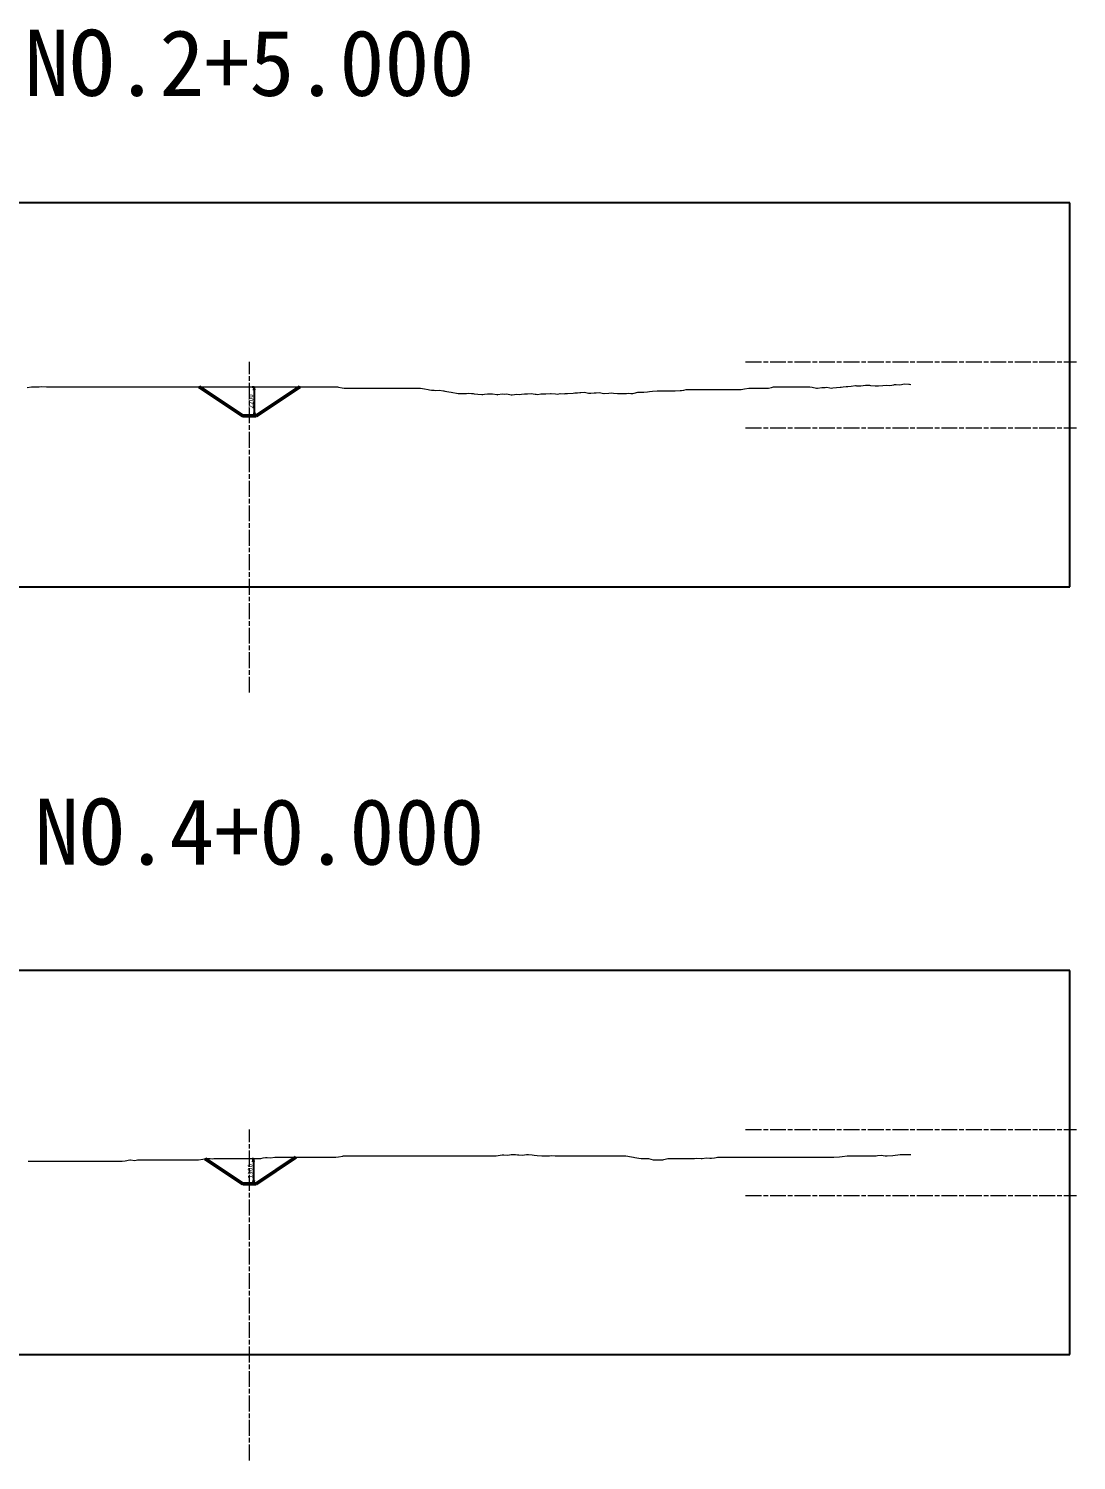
# Model space of a CAD drawing. Header units: millimetres. Extents: x 468560 to 900835, y -713847 to -431684.
# Drawn here: x 821649 to 900835, y -539847 to -431684 of the extents above; entities that cross this region are included whole.
import ezdxf

# ---------------------------------------------------------------- set-up
doc = ezdxf.new("R2010")
doc.units = ezdxf.units.MM
doc.header["$LTSCALE"] = 100
doc.linetypes.add('SXF_一点短鎖線', pattern=[9.25, 6, -1.5, 0.25, -1.5])
doc.linetypes.add('SXF_一点鎖線', pattern=[18.5, 12, -1.5, 3.5, -1.5])
for name, color, linetype, lineweight in [('D-BGD', 7, 'Continuous', 13), ('D-BMK', 2, 'SXF_一点短鎖線', 13), ('D-BMK-HTXT', 7, 'Continuous', 13), ('D-STR', 1, 'Continuous', 50), ('D-STR-WORK', 7, 'Continuous', 13)]:
    doc.layers.add(name, color=color, linetype=linetype, lineweight=lineweight)
doc.layers.add('横断ビュー', color=7, linetype='Continuous')
doc.styles.add('MS ゴシック', font='MS Gothic.ttf')
doc.styles.get("Standard").update_dxf_attribs({"font": 'txt', "bigfont": 'extfont2.shx'})

# ---------------------------------------------------------------- blocks, each defined once
blk = doc.blocks.new('AeccTickTriangle')
at = {"color": 0, "linetype": 'ByBlock', "lineweight": -2}
blk.add_lwpolyline([(3.05311331771918e-16, 0.6666666666666667), (-0.5773502691896256, -0.333333333333333), (0.5773502691896257, -0.3333333333333335)], close=True, dxfattribs=at)
at = {"color": 0, "linetype": 'ByBlock', "lineweight": -2, "const_width": 0.0625}
blk.add_lwpolyline([(-0.03125, 0, 1), (0.03125, 0, 1)], format="xyb", close=True, dxfattribs=at)
blk = doc.blocks.new('_Open')
at = {"color": 0, "linetype": 'ByBlock', "lineweight": -2}
for p, q in [((-1, 0.1666666666666667), (0, 0)), ((-1, -0.1666666666666667), (0, 0)), ((0, 0), (-1, 0))]:
    blk.add_line(p, q, dxfattribs=at)

msp = doc.modelspace()

# ---------------------------------------------------------------- linework, layer by layer
for p, q in [((838535.108547403, -458746.921208998), (838704.3101126037, -458746.921208998)), ((838704.3101126037, -458996.921208998), (838704.3101126037, -460696.9212090003)), ((838535.1085474049, -460946.9212090003), (838704.3101126037, -460946.9212090003)), ((838535.1085472764, -517046.9212090943), (838640.5994759963, -517046.9212090943)), ((838640.5994759963, -517296.9212090943), (838640.5994759963, -518696.9212091046)), ((838535.108547403, -518946.9212091046), (838640.5994759963, -518946.9212091046))]:
    msp.add_line(p, q)
at = {"layer": 'D-BGD', "color": 7, "linetype": 'Continuous', "lineweight": 13}
for p, q in [((884724.4259876627, -458643.8400696791), (884901.8907111902, -458608.4642878673)), ((884901.8907111902, -458608.4642878673), (885210.6252441425, -458631.2258487917)), ((886732.955606902, -458643.4601847804), (887031.2943055276, -458583.9894094071)), ((887031.2943055276, -458583.9894094071), (887099.1685860399, -458570.4593641586)), ((887099.1685860399, -458570.4593641586), (887217.2491480578, -458579.1648947052)), ((887217.2491480578, -458579.1648947052), (887465.3815651853, -458597.4585435442)), ((887465.3815651853, -458597.4585435442), (887608.0113849882, -458569.026744341)), ((887608.0113849882, -458569.026744341), (887831.5945443232, -458524.4577229298)), ((887831.5945443232, -458524.4577229298), (888184.7284644563, -458550.4926441363)), ((888184.7284644563, -458550.4926441363), (888197.807523476, -458551.4569023154)), ((888197.807523476, -458551.4569023154), (888220.5611000452, -458553.1344176657)), ((888220.5611000452, -458553.1344176657), (888335.1085474063, -458561.5794681064)), ((821547.0453195143, -458801.5786862648), (821862.2643261347, -458746.9212089977)), ((821862.2643261347, -458746.9212089977), (821913.2582986597, -458738.0790965757)), ((821913.2582986597, -458738.0790965757), (822001.9722693954, -458746.9212089977)), ((822001.9722693954, -458746.9212089977), (822279.471277805, -458746.9212089977)), ((822279.471277805, -458746.9212089977), (822438.9814055953, -458746.9212089977)), ((822438.9814055953, -458746.9212089977), (822645.6842569504, -458711.0799171901)), ((822645.6842569504, -458711.0799171901), (823005.2842213828, -458746.9212089977)), ((823005.2842213828, -458746.9212089977), (823011.8972360883, -458746.9212089977)), ((823011.8972360883, -458746.9212089977), (823015.6984850559, -458746.9212089977)), ((823015.6984850559, -458746.9212089977), (823378.1102152336, -458746.9212089977)), ((823378.1102152336, -458746.9212089977), (823592.4155645166, -458746.9212089977)), ((823592.4155645166, -458746.9212089977), (823744.323194379, -458746.9212089977)), ((823744.323194379, -458746.9212089977), (824008.5961733777, -458746.9212089977)), ((824008.5961733777, -458746.9212089977), (824110.5361735169, -458746.9212089977)), ((824110.5361735169, -458746.9212089977), (824169.1326439846, -458746.9212089977)), ((824169.1326439846, -458746.9212089977), (824476.7491526622, -458746.9212089977)), ((824476.7491526622, -458746.9212089977), (824745.8497234453, -458746.9212089977)), ((824745.8497234453, -458746.9212089977), (824842.9621318001, -458746.9212089977)), ((824842.9621318001, -458746.9212089977), (825011.9081253503, -458746.9212089977)), ((851210.296630064, -458846.9212089977), (851274.8353787903, -458846.9212089977)), ((851274.8353787903, -458846.9212089977), (851576.5096092094, -458899.2300864584)), ((851576.5096092094, -458899.2300864584), (851851.5524582509, -458946.9212089977)), ((851851.5524582509, -458946.9212089977), (851942.7225883473, -458962.7296761549)), ((851942.7225883473, -458962.7296761549), (852101.3308287729, -458990.2315910584)), ((852101.3308287729, -458990.2315910584), (852308.9355675001, -459005.5373226977)), ((852308.9355675001, -459005.5373226977), (852428.2695377115, -459014.3352611936)), ((852428.2695377115, -459014.3352611936), (852675.148546638, -458989.7288555405)), ((852675.148546638, -458989.7288555405), (853004.9866171796, -459046.9212089903)), ((853004.9866171796, -459046.9212089903), (853041.3615257759, -459053.2284452296)), ((853041.3615257759, -459053.2284452296), (853104.6427807454, -459064.2011140115)), ((853104.6427807454, -459064.2011140115), (853407.5745049212, -459116.7280349261)), ((853407.5745049212, -459116.7280349261), (853581.7036966402, -459146.9212089977)), ((853581.7036966402, -459146.9212089977), (854107.9547327254, -459238.1706369719)), ((854107.9547327254, -459238.1706369719), (854158.4207761083, -459246.9212089977)), ((854158.4207761083, -459246.9212089977), (854506.2134423498, -459246.9212089977)), ((854506.2134423498, -459246.9212089977), (854735.1378555689, -459246.9212089977)), ((854735.1378555689, -459246.9212089977), (854872.4264214952, -459223.1160242981)), ((854872.4264214952, -459223.1160242981), (855111.2666847054, -459246.9212089977)), ((855111.2666847054, -459246.9212089977), (855238.639400633, -459246.9212089977)), ((855238.639400633, -459246.9212089977), (855311.854935037, -459266.9138194597)), ((855311.854935037, -459266.9138194597), (855604.8523797784, -459296.1168449125)), ((855604.8523797784, -459296.1168449125), (855888.5720144976, -459324.3951519928)), ((855888.5720144976, -459324.3951519928), (855971.0653589237, -459318.3133014566)), ((855971.0653589237, -459318.3133014566), (856114.5786367003, -459307.7327350876)), ((856114.5786367003, -459307.7327350876), (856337.2783380616, -459269.1176655344)), ((856337.2783380616, -459269.1176655344), (856465.2890939582, -459281.8764845259)), ((856465.2890939582, -459281.8764845259), (856703.4913172144, -459264.3149426854)), ((856703.4913172144, -459264.3149426854), (857042.0061734188, -459331.7944251201)), ((857042.0061734188, -459331.7944251201), (857069.7042963523, -459337.3157632998)), ((857069.7042963523, -459337.3157632998), (857117.8905886952, -459333.7632121197)), ((857117.8905886952, -459333.7632121197), (857435.9172754902, -459278.6188964597)), ((857435.9172754902, -459278.6188964597), (857618.7232528795, -459296.839149592)), ((857618.7232528795, -459296.839149592), (857802.1302546356, -459283.3174045361)), ((857802.1302546356, -459283.3174045361), (858121.2025406752, -459346.9212089977)), ((858121.2025406752, -459346.9212089977), (858168.3432337809, -459346.9212089977)), ((858168.3432337809, -459346.9212089977), (858195.4403323401, -459346.9212089977)), ((858195.4403323401, -459346.9212089977), (858534.5562129263, -459288.120127385)), ((858534.5562129263, -459288.120127385), (858772.1574118156, -459311.8018146581)), ((858772.1574118156, -459311.8018146581), (858900.7691920642, -459302.3198663867)), ((858900.7691920642, -459302.3198663867), (859124.5144926477, -459285.8241661987)), ((859124.5144926477, -459285.8241661987), (859266.9821712021, -459275.3206870011)), ((859266.9821712021, -459275.3206870011), (859348.8744912688, -459269.2831471912)), ((859348.8744912688, -459269.2831471912), (859633.1951503549, -459248.3215076155)), ((859633.1951503549, -459248.3215076155), (859925.5915707368, -459306.6077504507)), ((859925.5915707368, -459306.6077504507), (859999.4081294928, -459308.522887846)), ((859999.4081294928, -459308.522887846), (860127.8264446352, -459311.8546432382)), ((860127.8264446352, -459311.8546432382), (860365.6211086381, -459270.6221789247)), ((860365.6211086381, -459270.6221789247), (860502.30865019, -459284.2458122573)), ((860502.30865019, -459284.2458122573), (860731.834087776, -459267.3239694587)), ((860731.834087776, -459267.3239694587), (861079.0257296581, -459241.7271447903)), ((861079.0257296581, -459241.7271447903), (861098.0470669214, -459240.3247900805)), ((861098.0470669214, -459240.3247900805), (861131.1383966301, -459246.9212089977)), ((861131.1383966301, -459246.9212089977), (861464.2600460667, -459280.1234098426)), ((861464.2600460667, -459280.1234098426), (861655.7428091187, -459299.2084773234)), ((861655.7428091187, -459299.2084773234), (861830.4730252046, -459256.0290424651)), ((861830.4730252046, -459256.0290424651), (862134.4503486101, -459263.9155973098)), ((862134.4503486101, -459263.9155973098), (862196.6860043574, -459253.124230457)), ((862196.6860043574, -459253.124230457), (862232.4598885793, -459256.6898098565)), ((862232.4598885793, -459256.6898098565), (862364.9597831909, -459246.9212089977)), ((862364.9597831909, -459246.9212089977), (862809.1769680474, -459214.1711423895)), ((862809.1769680474, -459214.1711423895), (862929.1119626332, -459205.32889316)), ((862929.1119626332, -459205.32889316), (863137.7623005826, -459189.9460743493)), ((863137.7623005826, -459189.9460743493), (863295.3249417786, -459178.3297137744)), ((863295.3249417786, -459178.3297137744), (863385.8940475155, -459171.6524749226)), ((863385.8940475155, -459171.6524749226), (863661.5379209165, -459151.3305343888)), ((863661.5379209165, -459151.3305343888), (863962.6111269686, -459211.3464059136)), ((863962.6111269686, -459211.3464059136), (864027.7509000693, -459213.0364280096)), ((864027.7509000693, -459213.0364280096), (864141.0742525775, -459215.9765513889)), ((864141.0742525775, -459215.9765513889), (864393.9638792071, -459197.3321756176)), ((864393.9638792071, -459197.3321756176), (864539.3282064367, -459186.6151399887)), ((864539.3282064367, -459186.6151399887), (864760.1768583525, -459170.3329962394)), ((864760.1768583525, -459170.3329962394), (865116.0452858973, -459241.2717360458)), ((865116.0452858973, -459241.2717360458), (865126.3898374978, -459243.3338168538)), ((865126.3898374978, -459243.3338168538), (865144.3862045724, -459242.0070284284)), ((865144.3862045724, -459242.0070284284), (865492.6028166357, -459216.3346374682)), ((865492.6028166357, -459216.3346374682), (865692.762365358, -459201.5778050548)), ((865692.762365358, -459201.5778050548), (865858.8157957811, -459218.1283335439)), ((865858.8157957811, -459218.1283335439), (866147.6981565524, -459246.9212089977)), ((866147.6981565524, -459246.9212089977), (866225.0287749264, -459254.6287438474)), ((866225.0287749264, -459254.6287438474), (866269.4794448186, -459246.9212089977)), ((866269.4794448186, -459246.9212089977), (866591.2417540718, -459246.9212089977)), ((866591.2417540718, -459246.9212089977), (866846.1965242866, -459246.9212089977)), ((866846.1965242866, -459246.9212089977), (866957.4547332097, -459227.6295644692)), ((866957.4547332097, -459227.6295644692), (867151.0101085249, -459246.9212089977)), ((867151.0101085249, -459246.9212089977), (867323.6677123476, -459246.9212089977)), ((867323.6677123476, -459246.9212089977), (867422.9136037473, -459219.8206153414)), ((867422.9136037473, -459219.8206153414), (867689.8806914929, -459146.9212089977)), ((867689.8806914929, -459146.9212089977), (867999.6306832153, -459146.9212089977)), ((867999.6306832153, -459146.9212089977), (868056.0936706383, -459146.9212089977)), ((868056.0936706383, -459146.9212089977), (868154.3220605198, -459146.9212089977)), ((868154.3220605198, -459146.9212089977), (868422.3066497836, -459120.2112122974)), ((868422.3066497836, -459120.2112122974), (868576.3477626685, -459104.8579502753)), ((868576.3477626685, -459104.8579502753), (868788.5196289215, -459083.7108019865)), ((868788.5196289215, -459083.7108019865), (869153.0648421366, -459047.3766177422)), ((869153.0648421366, -459047.3766177422), (869154.7326080669, -459046.9212089903)), ((869154.7326080669, -459046.9212089903), (869157.6340125147, -459046.9212089903)), ((869157.6340125147, -459046.9212089903), (869520.9455872122, -459046.9212089903)), ((869520.9455872122, -459046.9212089903), (869729.7819215897, -459046.9212089903)), ((869729.7819215897, -459046.9212089903), (869887.1585663501, -459046.9212089903)), ((869887.1585663501, -459046.9212089903), (870160.9459644873, -459046.9212089903)), ((870160.9459644873, -459046.9212089903), (870253.3715455029, -459037.7091607577)), ((870253.3715455029, -459037.7091607577), (870306.4990010578, -459046.9212089903)), ((870306.4990010578, -459046.9212089903), (870503.2733355705, -459046.9212089903)), ((870503.2733355705, -459046.9212089903), (870883.2160805184, -459018.9097978449)), ((870883.2160805184, -459018.9097978449), (870985.7975037787, -459029.1340778447)), ((870985.7975037787, -459029.1340778447), (871164.2579164822, -458998.1898906431)), ((871164.2579164822, -458998.1898906431), (871352.0104829241, -458946.9212089977)), ((871352.0104829241, -458946.9212089977), (871459.9331599865, -458946.9212089977)), ((871459.9331599865, -458946.9212089977), (871718.2234620694, -458946.9212089977)), ((871718.2234620694, -458946.9212089977), (872036.6502394397, -458946.9212089977)), ((872036.6502394397, -458946.9212089977), (872084.4364412148, -458946.9212089977)), ((872084.4364412148, -458946.9212089977), (872167.5698684771, -458946.9212089977)), ((872167.5698684771, -458946.9212089977), (872450.6494203527, -458946.9212089977)), ((872450.6494203527, -458946.9212089977), (872613.3673189078, -458946.9212089977)), ((872613.3673189078, -458946.9212089977), (872816.862399498, -458946.9212089977)), ((872816.862399498, -458946.9212089977), (873170.881820457, -458946.9212089977)), ((873170.881820457, -458946.9212089977), (873183.0753786433, -458946.9212089977)), ((873183.0753786433, -458946.9212089977), (873190.0843983609, -458946.9212089977)), ((873190.0843983609, -458946.9212089977), (873549.2883577812, -458946.9212089977)), ((873549.2883577812, -458946.9212089977), (873766.801477829, -458946.9212089977)), ((873766.801477829, -458946.9212089977), (873915.501336934, -458946.9212089977)), ((873915.501336934, -458946.9212089977), (874174.193772452, -458946.9212089977)), ((874174.193772452, -458946.9212089977), (874281.714316072, -458946.9212089977)), ((874281.714316072, -458946.9212089977), (874343.5185572896, -458946.9212089977)), ((874343.5185572896, -458946.9212089977), (874647.9272952173, -458946.9212089977)), ((874647.9272952173, -458946.9212089977), (874920.2356367577, -458946.9212089977)), ((874920.2356367577, -458946.9212089977), (875014.1402743552, -458946.9212089977)), ((875014.1402743552, -458946.9212089977), (875177.5057244245, -458946.9212089977)), ((875177.5057244245, -458946.9212089977), (875496.9527162183, -458946.9212089977)), ((875496.9527162183, -458946.9212089977), (875746.5662326384, -458903.6394118569)), ((875746.5662326384, -458903.6394118569), (876073.6697956864, -458846.9212089977)), ((876073.6697956864, -458846.9212089977), (876112.7792117838, -458846.9212089977)), ((876112.7792117838, -458846.9212089977), (876180.8176764045, -458846.9212089977)), ((876180.8176764045, -458846.9212089977), (876478.9921909291, -458846.9212089977)), ((876478.9921909291, -458846.9212089977), (876650.386875147, -458846.9212089977)), ((876650.386875147, -458846.9212089977), (876845.205170067, -458846.9212089977)), ((876845.205170067, -458846.9212089977), (877184.1296283919, -458846.9212089977)), ((877184.1296283919, -458846.9212089977), (877211.4181492049, -458846.9212089977)), ((877211.4181492049, -458846.9212089977), (877227.1039546076, -458846.9212089977)), ((877227.1039546076, -458846.9212089977), (877577.6311283577, -458846.9212089977)), ((877577.6311283577, -458846.9212089977), (877803.8210340682, -458785.1566297538)), ((877803.8210340682, -458785.1566297538), (877943.8441074956, -458746.9212089977)), ((877943.8441074956, -458746.9212089977), (878187.4415803719, -458746.9212089977)), ((878187.4415803719, -458746.9212089977), (878310.057086641, -458746.9212089977)), ((878310.057086641, -458746.9212089977), (878380.5381135289, -458746.9212089977)), ((878380.5381135289, -458746.9212089977), (878641.5868880022, -458746.9212089977)), ((878641.5868880022, -458746.9212089977), (878957.2551929969, -458746.9212089977)), ((878957.2551929969, -458746.9212089977), (879042.4830449242, -458746.9212089977)), ((879042.4830449242, -458746.9212089977), (879190.7535323519, -458746.9212089977)), ((879190.7535323519, -458746.9212089977), (879408.6960240696, -458746.9212089977)), ((879408.6960240696, -458746.9212089977), (879533.9722724576, -458746.9212089977)), ((879533.9722724576, -458746.9212089977), (879774.9090032075, -458746.9212089977)), ((879774.9090032075, -458746.9212089977), (880110.6893519256, -458746.9212089977)), ((880110.6893519256, -458746.9212089977), (880141.1219823528, -458746.9212089977)), ((880141.1219823528, -458746.9212089977), (880194.0654843245, -458746.9212089977)), ((880194.0654843245, -458746.9212089977), (880507.3349614907, -458746.9212089977)), ((880507.3349614907, -458746.9212089977), (880687.4064313937, -458746.9212089977)), ((880687.4064313937, -458746.9212089977), (880873.5479406286, -458779.1972618229)), ((880873.5479406286, -458779.1972618229), (881197.3774362747, -458835.3477569572)), ((881197.3774362747, -458835.3477569572), (881239.760919774, -458842.6968515194)), ((881239.760919774, -458842.6968515194), (881264.1235108692, -458840.2686345405)), ((881264.1235108692, -458840.2686345405), (881605.9738989118, -458806.196441201)), ((881605.9738989118, -458806.196441201), (881840.8405903373, -458782.7873020074)), ((881840.8405903373, -458782.7873020074), (881972.1868780572, -458769.6960308976)), ((881972.1868780572, -458769.6960308976), (882200.6893882323, -458809.3172799102)), ((882200.6893882323, -458809.3172799102), (882338.3998571951, -458833.1956205941)), ((882338.3998571951, -458833.1956205941), (882417.5576697979, -458825.3059694744)), ((882417.5576697979, -458825.3059694744), (882704.6128363479, -458796.6952102832)), ((882704.6128363479, -458796.6952102832), (882994.2747492585, -458767.8246369413)), ((882994.2747492585, -458767.8246369413), (883070.8258154858, -458760.1947999722)), ((883070.8258154858, -458760.1947999722), (883204.0013401974, -458746.9212089977)), ((883204.0013401974, -458746.9212089977), (883437.0387946237, -458723.6943896613)), ((883437.0387946237, -458723.6943896613), (883570.991828734, -458710.3433044082)), ((883570.991828734, -458710.3433044082), (883803.251773769, -458687.1939793504)), ((883803.251773769, -458687.1939793504), (884147.7089082021, -458652.8619718752)), ((884147.7089082021, -458652.8619718752), (884169.4647529069, -458650.6935690469)), ((884169.4647529069, -458650.6935690469), (884207.313292155, -458657.2563258312)), ((884207.313292155, -458657.2563258312), (884535.6777320523, -458681.4651084817)), ((884535.6777320523, -458681.4651084817), (884724.4259876627, -458643.8400696791)), ((885210.6252441425, -458631.2258487917), (885268.1036903355, -458635.4634672529)), ((885268.1036903355, -458635.4634672529), (885301.1430671234, -458637.8993068016)), ((885301.1430671234, -458637.8993068016), (885634.3166694809, -458662.4626466311)), ((885634.3166694809, -458662.4626466311), (885877.8601465914, -458680.417974276)), ((885877.8601465914, -458680.417974276), (886213.9371961076, -458646.9212089977)), ((886213.9371961076, -458646.9212089977), (886454.5772260595, -458622.9366417355)), ((886454.5772260595, -458622.9366417355), (886732.955606902, -458643.4601847804)), ((858128.8089376073, -516746.9212091016), (858240.1679069977, -516746.9212091016)), ((858240.1679069977, -516746.9212091016), (858433.8985748272, -516746.9212091016)), ((858433.8985748272, -516746.9212091016), (858606.3808861431, -516764.112503496)), ((858606.3808861431, -516764.112503496), (858705.526017068, -516773.9942885907)), ((858705.526017068, -516773.9942885907), (858972.5938652884, -516800.6129137995)), ((858972.5938652884, -516800.6129137995), (859282.2430965435, -516746.9212091016)), ((859282.2430965435, -516746.9212091016), (859338.8068444263, -516746.9212091016)), ((859338.8068444263, -516746.9212091016), (859437.2105267998, -516746.9212091016)), ((859437.2105267998, -516746.9212091016), (859705.0198235717, -516773.6137344213)), ((859705.0198235717, -516773.6137344213), (859858.9601760041, -516788.9569536569)), ((859858.9601760041, -516788.9569536569), (860071.2328027096, -516810.1141447248)), ((860071.2328027096, -516810.1141447248), (860435.6772554647, -516846.4382861825)), ((860435.6772554647, -516846.4382861825), (860437.4457818549, -516846.6145550357)), ((860437.4457818549, -516846.6145550357), (860440.5224787872, -516846.9212091016)), ((860440.5224787872, -516846.9212091016), (860803.6587610003, -516846.9212091016)), ((860803.6587610003, -516846.9212091016), (861012.3943349253, -516846.9212091016)), ((861012.3943349253, -516846.9212091016), (861169.8717401382, -516819.6153756427)), ((861169.8717401382, -516819.6153756427), (861443.8344307747, -516846.9212091016)), ((861443.8344307747, -516846.9212091016), (861536.084719291, -516846.9212091016)), ((861536.084719291, -516846.9212091016), (861589.111414386, -516846.9212091016)), ((861589.111414386, -516846.9212091016), (861902.2976984289, -516846.9212091016)), ((861902.2976984289, -516846.9212091016), (862165.8284938466, -516846.9212091016)), ((862165.8284938466, -516846.9212091016), (862268.5106775668, -516846.9212091016)), ((862268.5106775668, -516846.9212091016), (862447.1463827696, -516846.9212091016)), ((862447.1463827696, -516846.9212091016), (862634.7236567196, -516846.9212091016)), ((862634.7236567196, -516846.9212091016), (862742.5455733147, -516846.9212091016)), ((862742.5455733147, -516846.9212091016), (863000.9366358574, -516846.9212091016)), ((863000.9366358574, -516846.9212091016), (863319.2626527678, -516846.9212091016)), ((863319.2626527678, -516846.9212091016), (863367.1496150028, -516846.9212091016)), ((863367.1496150028, -516846.9212091016), (863450.4583347496, -516846.9212091016)), ((863450.4583347496, -516846.9212091016), (863733.3625941407, -516846.9212091016)), ((863733.3625941407, -516846.9212091016), (863895.9797322359, -516846.9212091016)), ((863895.9797322359, -516846.9212091016), (864099.575573286, -516846.9212091016)), ((864099.575573286, -516846.9212091016), (864453.770286737, -516846.9212091016)), ((864453.770286737, -516846.9212091016), (864465.7885524314, -516846.9212091016)), ((864465.7885524314, -516846.9212091016), (864472.6968116891, -516846.9212091016)), ((864472.6968116891, -516846.9212091016), (864832.0015315693, -516846.9212091016)), ((864832.0015315693, -516846.9212091016), (865049.4138911571, -516846.9212091016)), ((865049.4138911571, -516846.9212091016), (865198.2145107221, -516846.9212091016)), ((865198.2145107221, -516846.9212091016), (865457.0822387319, -516846.9212091016)), ((865457.0822387319, -516846.9212091016), (865564.42748986, -516846.9212091016)), ((865564.42748986, -516846.9212091016), (865626.1309706178, -516846.9212091016)), ((865626.1309706178, -516846.9212091016), (865854.66932684, -516846.9212091016)), ((865854.66932684, -516846.9212091016), (866202.8480500858, -516846.9212091016)), ((866202.8480500858, -516846.9212091016), (866296.8534481432, -516846.9212091016)), ((866296.8534481432, -516846.9212091016), (866460.3941907045, -516846.9212091016)), ((866460.3941907045, -516846.9212091016), (866779.5651295464, -516846.9212091016)), ((866779.5651295464, -516846.9212091016), (867211.0549189579, -516921.7394873844)), ((867211.0549189579, -516921.7394873844), (867356.2822090145, -516946.9212091016)), ((867356.2822090145, -516946.9212091016), (867463.706142677, -516965.5480085285)), ((867463.706142677, -516965.5480085285), (867761.7053647097, -517017.219657016)), ((867761.7053647097, -517017.219657016), (867932.9992884751, -517046.9212090941)), ((871970.0188447144, -517046.9212090941), (872156.2611144315, -517014.627684881)), ((872156.2611144315, -517014.627684881), (872480.2659026217, -517046.9212090941)), ((872546.7359241676, -517046.9212090941), (872888.6870727148, -516987.6285055028)), ((872888.6870727148, -516987.6285055028), (873123.4530036356, -517011.0276019024)), ((873123.4530036356, -517011.0276019024), (873254.9000518601, -517024.1289158063)), ((873254.9000518601, -517024.1289158063), (873483.5778545942, -516984.4772718893)), ((873483.5778545942, -516984.4772718893), (873621.113030998, -516960.6293261172)), ((873621.113030998, -516960.6293261172), (873700.1700831037, -516946.9212091016)), ((873700.1700831037, -516946.9212091016), (873992.9828793164, -516946.9212091016)), ((873992.9828793164, -516946.9212091016), (874276.8871625718, -516946.9212091016)), ((874276.8871625718, -516946.9212091016), (874353.5389892813, -516946.9212091016)), ((874353.5389892813, -516946.9212091016), (874486.8898065519, -516946.9212091016)), ((874486.8898065519, -516946.9212091016), (874719.7519684266, -516946.9212091016)), ((874719.7519684266, -516946.9212091016), (874853.6042420324, -516946.9212091016)), ((874853.6042420324, -516946.9212091016), (875085.964947572, -516946.9212091016)), ((875085.964947572, -516946.9212091016), (875430.3213215005, -516946.9212091016)), ((875430.3213215005, -516946.9212091016), (875452.1779267099, -516946.9212091016)), ((875452.1779267099, -516946.9212091016), (875490.2017585393, -516946.9212091016)), ((875490.2017585393, -516946.9212091016), (875818.3909058552, -516946.9212091016)), ((875818.3909058552, -516946.9212091016), (876007.0384009536, -516946.9212091016)), ((876007.0384009536, -516946.9212091016), (876184.6038850006, -516946.9212091016)), ((876184.6038850006, -516946.9212091016), (876493.5137105267, -516946.9212091016)), ((876493.5137105267, -516946.9212091016), (876550.8168641385, -516946.9212091016)), ((876550.8168641385, -516946.9212091016), (876583.7554804217, -516946.9212091016)), ((876583.7554804217, -516946.9212091016), (876917.0298432838, -516946.9212091016)), ((876917.0298432838, -516946.9212091016), (877160.4725598823, -516946.9212091016)), ((877160.4725598823, -516946.9212091016), (877283.2428224292, -516946.9212091016)), ((877283.2428224292, -516946.9212091016), (877496.8256625142, -516946.9212091016)), ((877496.8256625142, -516946.9212091016), (877649.4558015671, -516946.9212091016)), ((877649.4558015671, -516946.9212091016), (877737.189639343, -516946.9212091016)), ((877737.189639343, -516946.9212091016), (878015.6687807124, -516946.9212091016)), ((878015.6687807124, -516946.9212091016), (878313.906718811, -516946.9212091016)), ((878313.906718811, -516946.9212091016), (878381.8817598503, -516946.9212091016)), ((878381.8817598503, -516946.9212091016), (878500.1376144867, -516946.9212091016)), ((878500.1376144867, -516946.9212091016), (878748.0947390031, -516946.9212091016)), ((878748.0947390031, -516946.9212091016), (878890.6237982716, -516946.9212091016)), ((878890.6237982716, -516946.9212091016), (879114.307718141, -516946.9212091016)), ((879114.307718141, -516946.9212091016), (879467.3408777397, -516946.9212091016)), ((879467.3408777397, -516946.9212091016), (879480.5206972864, -516946.9212091016)), ((879480.5206972864, -516946.9212091016), (879503.4495664593, -516946.9212091016)), ((879503.4495664593, -516946.9212091016), (879846.7336764243, -516946.9212091016)), ((879846.7336764243, -516946.9212091016), (880044.0579572078, -516946.9212091016)), ((880044.0579572078, -516946.9212091016), (880212.9466555621, -516946.9212091016)), ((880212.9466555621, -516946.9212091016), (880506.7615184169, -516946.9212091016)), ((880506.7615184169, -516946.9212091016), (880579.1596347075, -516946.9212091016)), ((880579.1596347075, -516946.9212091016), (880620.7750366759, -516946.9212091016)), ((880620.7750366759, -516946.9212091016), (880945.3726138454, -516946.9212091016)), ((880945.3726138454, -516946.9212091016), (881197.4921161365, -516946.9212091016)), ((881197.4921161365, -516946.9212091016), (881311.5855929982, -516946.9212091016)), ((881311.5855929982, -516946.9212091016), (881510.0734704044, -516946.9212091016)), ((881510.0734704044, -516946.9212091016), (881677.7985721361, -516946.9212091016)), ((881677.7985721361, -516946.9212091016), (881774.2091955971, -516946.9212091016)), ((881774.2091955971, -516946.9212091016), (882044.011551274, -516946.9212091016)), ((882044.011551274, -516946.9212091016), (882350.9262750652, -516946.9212091016)), ((882350.9262750652, -516946.9212091016), (882513.3854223769, -516946.9212091016)), ((882513.3854223769, -516946.9212091016), (882927.6433545332, -516905.6321632238)), ((882927.6433545332, -516905.6321632238), (883142.6504887026, -516884.2024240689)), ((883142.6504887026, -516884.2024240689), (883504.3604340013, -516848.1508306833)), ((883504.3604340013, -516848.1508306833), (883508.8634678405, -516846.9212091016)), ((883508.8634678405, -516846.9212091016), (883516.697374342, -516846.9212091016)), ((883516.697374342, -516846.9212091016), (883875.0764469858, -516846.9212091016)), ((883875.0764469858, -516846.9212091016), (884081.0775134619, -516846.9212091016)), ((884081.0775134619, -516846.9212091016), (884241.2894261237, -516846.9212091016)), ((884241.2894261237, -516846.9212091016), (884520.0093263071, -516846.9212091016)), ((884520.0093263071, -516846.9212091016), (884607.5024052691, -516846.9212091016)), ((884607.5024052691, -516846.9212091016), (884657.7945929226, -516846.9212091016)), ((884657.7945929226, -516846.9212091016), (884973.7153844144, -516846.9212091016)), ((884973.7153844144, -516846.9212091016), (885234.5116723906, -516846.9212091016)), ((885234.5116723906, -516846.9212091016), (885339.9283635523, -516846.9212091016)), ((885339.9283635523, -516846.9212091016), (885523.3212782945, -516846.9212091016)), ((885523.3212782945, -516846.9212091016), (885706.1413426977, -516846.9212091016)), ((885706.1413426977, -516846.9212091016), (885811.2287518587, -516818.2255005511)), ((885811.2287518587, -516818.2255005511), (886072.3543218356, -516792.1991416039)), ((886072.3543218356, -516792.1991416039), (886387.9458313342, -516846.9212091016)), ((886387.9458313342, -516846.9212091016), (886438.5673009735, -516846.9212091016)), ((886438.5673009735, -516846.9212091016), (886526.6332302373, -516846.9212091016)), ((886526.6332302373, -516846.9212091016), (886964.6629107948, -516803.2628354775)), ((886964.6629107948, -516803.2628354775), (887529.9451822024, -516746.9212091016)), ((887529.9451822024, -516746.9212091016), (887537.2062384095, -516746.9212091016)), ((887537.2062384095, -516746.9212091016), (887541.3799902629, -516746.9212091016)), ((887541.3799902629, -516746.9212091016), (887903.4192175474, -516746.9212091016)), ((887903.4192175474, -516746.9212091016), (888118.097069731, -516746.9212091016)), ((888118.097069731, -516746.9212091016), (888269.6321966853, -516746.9212091016)), ((888269.6321966853, -516746.9212091016), (888335.1085472759, -516746.9212091016)), ((867932.9992884751, -517046.9212090941), (868127.9183438551, -517046.9212090941)), ((868127.9183438551, -517046.9212090941), (868467.0180946644, -517046.9212090941)), ((868467.0180946644, -517046.9212090941), (868494.1313230004, -517046.9212090941)), ((868494.1313230004, -517046.9212090941), (868509.7163679432, -517051.1769416453)), ((868509.7163679432, -517051.1769416453), (868860.3443021458, -517146.9212091016)), ((868860.3443021458, -517146.9212091016), (869086.4334474038, -517146.9212091016)), ((869086.4334474038, -517146.9212091016), (869226.5572812837, -517146.9212091016)), ((869226.5572812837, -517146.9212091016), (869470.3300466519, -517146.9212091016)), ((869470.3300466519, -517146.9212091016), (869592.7702604365, -517134.7176054688)), ((869592.7702604365, -517134.7176054688), (869663.1505268645, -517127.7028114917)), ((869663.1505268645, -517127.7028114917), (869958.9832395744, -517046.9212090941)), ((869958.9832395744, -517046.9212090941), (870239.8676063251, -517046.9212090941)), ((870239.8676063251, -517046.9212090941), (870325.1962187123, -517046.9212090941)), ((870325.1962187123, -517046.9212090941), (870473.6419986468, -517046.9212090941)), ((870473.6419986468, -517046.9212090941), (870691.4091978576, -517046.9212090941)), ((870691.4091978576, -517046.9212090941), (870816.5846857857, -517046.9212090941)), ((870816.5846857857, -517046.9212090941), (871057.622177003, -517046.9212090941)), ((871057.622177003, -517046.9212090941), (871393.3017652463, -517046.9212090941)), ((871393.3017652463, -517046.9212090941), (871423.8351561483, -517041.6268642666)), ((871423.8351561483, -517041.6268642666), (871476.9539506342, -517046.9212090941)), ((871476.9539506342, -517046.9212090941), (871790.0481352862, -517046.9212090941)), ((871790.0481352862, -517046.9212090941), (871970.0188447144, -517046.9212090941)), ((872480.2659026217, -517046.9212090941), (872522.4740935769, -517046.9212090941)), ((872522.4740935769, -517046.9212090941), (872546.7359241676, -517046.9212090941))]:
    msp.add_line(p, q, dxfattribs=at)
for points in [[(825011.9081253503, -458746.9212089977), (825209.1751109455, -458746.9212089977), (825322.5668029133, -458746.9212089977), (825575.3880900908, -458746.9212089977), (825899.283882374, -458746.9212089977), (825941.6010692287, -458746.9212089977), (826015.2200773228, -458746.9212089977), (826307.8140483741, -458746.9212089977), (826476.000961842, -458746.9212089977), (826674.0270275194, -458746.9212089977), (827018.5320293102, -458746.9212089977), (827040.2400066573, -458746.9212089977), (827052.7180413026, -458746.9212089977), (827406.4529858027, -458746.9212089977), (827629.4351207707, -458746.9212089977), (827772.6659649406, -458746.9212089977), (828021.8439812828, -458746.9212089977), (828138.8789440859, -458746.9212089977), (828206.1522002388, -458746.9212089977), (828505.0919232238, -458746.9212089977), (828782.8692797069, -458746.9212089977), (829025.1559332479, -458746.9212089977), (829237.5178815145, -458746.9212089977), (829359.5863591675, -458746.9212089977), (829603.7308606524, -458746.9212089977), (829936.3034386355, -458746.9212089977), (829969.9438397978, -458746.9212089977), (830028.467885213, -458746.9212089977), (830336.1568189356, -458746.9212089977), (830513.0205180962, -458746.9212089977), (830702.369798081, -458746.9212089977), (831031.7798372004, -458746.9212089977), (831068.5827772263, -458746.9212089977), (831089.7375975568, -458746.9212089977), (831434.7957563642, -458746.9212089977), (831666.4546770174, -458746.9212089977), (831801.0087355096, -458746.9212089977), (832035.091789173, -458746.9212089977), (832167.2217146475, -458746.9212089977), (832243.1717564929, -458746.9212089977), (832533.4346937928, -458746.9212089977), (832819.8888359535, -458746.9212089977), (832899.6476729307, -458746.9212089977), (833038.4037411306, -458746.9212089977), (833265.8606520686, -458746.9212089977), (833396.6059154216, -458746.9212089977), (833632.0736312214, -458746.9212089977), (833973.3229948822, -458746.9212089977), (833998.2866103593, -458746.9212089977), (834041.7156931031, -458746.9212089977), (834364.4995895047, -458746.9212089977), (834550.0400743578, -458746.9212089977), (834730.7125686351, -458746.9212089977), (835045.0276450533, -458746.9212089977), (835096.9255477805, -458746.9212089977), (835126.7571538184, -458746.9212089977), (835463.1385269258, -458746.9212089977), (835703.4742332939, -458746.9212089977), (835829.3515060637, -458746.9212089977), (836048.3395970408, -458746.9212089977), (836195.5644852091, -458746.9212089977), (836280.1913127545, -458746.9212089977), (836561.777464347, -458746.9212089977), (836856.90839223, -458746.9212089977), (837051.6515489984, -458746.9212089977), (837433.6254716907, -458746.9212089977), (837660.4164017756, -458746.9212089977), (838010.3425511587, -458746.9212089977), (838026.6293809209, -458746.9212089977), (838054.963500971, -458746.9212089977), (838335.1085474063, -458746.9212089977), (838392.8423600588, -458746.9212089977), (838587.0596306194, -458746.9212089977), (838759.0553392041, -458746.9212089977), (839058.2754529361, -458746.9212089977), (839125.2683183495, -458746.9212089977), (839163.77671008, -458746.9212089977), (839491.4812974874, -458746.9212089977), (839740.4937895406, -458746.9212089977), (839857.6942766327, -458746.9212089977), (840061.587404931, -458746.9212089977), (840223.9072557706, -458746.9212089977), (840317.2108690087, -458746.9212089977), (840590.1202349234, -458746.9212089977), (840893.9279484618, -458746.9212089977), (840956.3332140613, -458746.9212089977), (841064.8993569259, -458746.9212089977), (841322.5461931992, -458746.9212089977), (841470.6450279299, -458746.9212089977), (841688.759172352, -458746.9212089977), (842047.3621073905, -458746.9212089977), (842054.9721514899, -458746.9212089977), (842068.2113089133, -458746.9212089977), (842421.1851306353, -458746.9212089977), (842624.0791868512, -458746.9212089977), (842787.3981097806, -458746.9212089977), (843071.5232609008, -458746.9212089977), (843153.6110889185, -458746.9212089977), (843200.7962663118, -458746.9212089977), (843519.8240680639, -458746.9212089977), (843777.5133457724, -458746.9212089977), (843886.0370472018, -458746.9212089977), (844074.8352128956, -458746.9212089977), (844252.2500263546, -458746.9212089977), (844354.230425233, -458746.9212089977), (844618.4630054925, -458746.9212089977), (844930.9475047011, -458746.9212089977), (844984.6759846304, -458756.2374720029), (845078.1471648831, -458772.4449303201), (845350.8889637832, -458819.7370616994), (845507.6645841617, -458846.9212089977), (846081.4591168705, -458846.9212089977), (846084.3816636298, -458846.9212089977), (846449.5279012043, -458846.9212089977), (846661.0987430904, -458846.9212089977), (846815.7408803571, -458846.9212089977), (847084.7710688431, -458846.9212089977), (847237.8158225585, -458846.9212089977), (847444.7182704601, -458846.9212089977), (847814.5329020191, -458846.9212089977), (848088.0830208156, -458846.9212089977), (848280.5927969161, -458846.9212089977), (848391.2499814797, -458846.9212089977), (848646.8057760689, -458846.9212089977), (848967.9670609403, -458846.9212089977), (849013.0187552068, -458846.9212089977), (849091.3949728031, -458846.9212089977), (849379.2317343447, -458846.9212089977), (849544.6841404084, -458846.9212089977), (849745.4447134975, -458846.9212089977), (850094.7069247905, -458846.9212089977), (850111.6576926354, -458846.9212089977), (850121.4012198616, -458846.9212089977), (850477.8706717808, -458846.9212089977), (850698.1182993297, -458846.9212089977), (850844.0836509187, -458846.9212089977), (851098.018876778, -458846.9212089977), (851210.296630064, -458846.9212089977)], [(821618.8699927311, -517246.9212091016), (821795.632931402, -517246.9212091016), (821985.0829718765, -517246.9212091016), (822314.6683035251, -517246.9212091016), (822351.2959510218, -517246.9212091016), (822372.35001087, -517246.9212091016), (822717.5089301597, -517246.9212091016), (822949.0670903306, -517246.9212091016), (823083.7219093125, -517246.9212091016), (823317.98025552, -517246.9212091016), (823449.9348884504, -517246.9212091016), (823525.7841697987, -517246.9212091016), (823806.715972459, -517246.9212091016), (824102.5012492593, -517246.9212091016), (824182.3608467337, -517246.9212091016), (824321.2922074925, -517246.9212091016), (824548.5738258716, -517246.9212091016), (824679.2183287274, -517246.9212091016), (824914.7868050244, -517246.9212091016), (825255.935408188, -517246.9212091016), (825280.9997841623, -517246.9212091016), (825324.6041594651, -517246.9212091016), (825647.2127633002, -517246.9212091016), (825832.6524876561, -517246.9212091016), (826013.4257424455, -517246.9212091016), (826327.9161114525, -517246.9212091016), (826409.3695671167, -517246.9212091016), (826519.4871566426, -517246.9212091016), (826986.0866465848, -517246.9212091016), (827331.228063425, -517246.9212091016), (827562.8037260454, -517246.9212091016), (827875.8727487456, -517246.9212091016), (828139.5208055135, -517246.9212091016), (828334.5400153976, -517246.9212091016), (828576.916596448, -517246.9212091016), (828716.2378849741, -517246.9212091016), (828943.1295755785, -517207.5792685421), (829292.9549644422, -517146.9212091016), (829309.3425547238, -517146.9212091016), (829337.8519673478, -517146.9212091016), (829675.5555338692, -517180.5800891565), (829869.6720439028, -517146.9212091016), (830041.7685130071, -517146.9212091016), (830341.1639193352, -517146.9212091016), (830407.9814921524, -517146.9212091016), (830446.3891233709, -517146.9212091016), (830774.1944712978, -517146.9212091016), (831023.1062028315, -517146.9212091016), (831140.4074504431, -517146.9212091016), (831344.4758713301, -517146.9212091016), (831506.620429581, -517146.9212091016), (831599.8232822996, -517146.9212091016), (831945.0295250323, -517146.9212091016), (832176.5403617602, -517146.9212091016), (832239.0463878643, -517146.9212091016), (832347.7878233027, -517146.9212091016), (832605.2593670022, -517146.9212091016), (832753.2574412357, -517146.9212091016), (832971.4723461475, -517146.9212091016), (833329.9745206963, -517146.9212091016), (833337.6853252854, -517146.9212091016), (833351.099775238, -517146.9212091016), (833703.8983044382, -517146.9212091016), (833906.6916001644, -517146.9212091016), (834070.1112835761, -517146.9212091016), (834354.4117272254, -517146.9212091016), (834436.324262714, -517146.9212091016), (834483.408679625, -517146.9212091016), (834802.5372418594, -517091.5858334722), (835060.1257590931, -517046.9212090941), (835168.7502209973, -517046.9212090941), (835357.723679198, -517046.9212090941), (835534.9632001426, -517064.5866540866), (835636.8428385612, -517046.9212090941), (835901.176179288, -517046.9212090941), (836213.5599180292, -517046.9212090941), (836267.3891584259, -517046.9212090941), (836361.0356311556, -517046.9212090941), (836633.6021375712, -517046.9212090941), (836790.2769974899, -517046.9212090941), (836999.8151167091, -517046.9212090941), (837364.3475831356, -517046.9212090941), (837366.0280958544, -517046.9212090941), (837366.9940769579, -517046.9212090941), (837732.2410749923, -517046.9212090941), (837943.711156426, -517046.9212090941), (838098.4540541302, -517046.9212090941), (838335.1085472759, -517046.9212090941), (838367.6595350932, -517046.9212090941), (838464.6670332756, -517046.9212090941), (838520.4282358941, -517046.9212090941), (838830.8800124209, -517046.9212090941), (839097.1453153547, -517046.9212090941), (839197.0929915663, -517046.9212090941), (839370.9714870732, -516999.4410526277), (839563.3059707042, -516966.091167477), (839673.8623948153, -516977.1103150072), (839929.5189498495, -517002.5915777879), (840250.5794742759, -516946.9212091016), (840374.2834390681, -516946.9212091016), (840827.296553744, -516946.9212091016), (841028.1578872781, -516946.9212091016), (841377.5953910407, -516946.9212091016), (841394.370866416, -516946.9212091016), (841404.0136332046, -516946.9212091016), (841760.5838455688, -516946.9212091016), (841980.7307126727, -516946.9212091016), (842126.7968247067, -516946.9212091016), (842380.9073430281, -516946.9212091016), (842493.0098038446, -516946.9212091016), (842557.4477921333, -516946.9212091016), (842859.22278299, -516946.9212091016), (843134.1648715939, -516946.9212091016), (843225.4357621353, -516946.9212091016), (843384.2192950156, -516946.9212091016), (843591.6487412807, -516946.9212091016), (843710.8819510546, -516946.9212091016), (843957.8617204186, -516946.9212091016), (844287.5990305226, -516946.9212091016), (844324.0746995639, -516940.5965014817), (844387.531247003, -516946.9212091016), (844690.2876787093, -516946.9212091016), (844864.3161099758, -516946.9212091016), (845056.5006578472, -516913.5973220961), (845390.8431989904, -516855.6239148499), (845422.713637, -516850.097732407), (845441.0331894439, -516846.9212091016), (845788.9266161378, -516846.9212091016), (846017.750268897, -516846.9212091016), (846155.1395952757, -516846.9212091016), (846394.1551509779, -516846.9212091016), (846521.3525744211, -516846.9212091016), (846594.4673483651, -516846.9212091016), (846887.5655535664, -516846.9212091016), (847171.1844278257, -516846.9212091016), (847253.7785327118, -516846.9212091016), (847397.4671029728, -516846.9212091016), (847619.9915118497, -516846.9212091016), (847747.9015072864, -516846.9212091016), (847986.204490995, -516846.9212091016), (848324.618586747, -516846.9212091016), (848400.7790549677, -516846.9212091016), (848901.335666215, -516846.9212091016), (849084.8434284236, -516846.9212091016), (849404.0910069402, -516846.9212091016), (849451.0564075615, -516846.9212091016), (849478.0527456757, -516846.9212091016), (849817.2693867069, -516846.9212091016), (850054.7698251437, -516846.9212091016), (850183.4823658522, -516846.9212091016), (850407.4029589277, -516846.9212091016), (850549.6953449901, -516846.9212091016), (850631.4869046044, -516846.9212091016), (850915.9083241429, -516846.9212091016), (851208.203984065, -516846.9212091016), (851282.1213032808, -516846.9212091016), (851410.7149109151, -516846.9212091016), (851648.3342824262, -516846.9212091016), (851784.9210635256, -516846.9212091016), (852014.5472615715, -516846.9212091016), (852361.6381429937, -516846.9212091016), (852380.7602407094, -516846.9212091016), (852414.02686291, -516846.9212091016), (852746.9732198548, -516846.9212091016), (852938.3552224468, -516846.9212091016), (853113.1861989927, -516846.9212091016), (853417.33881489, -516846.9212091016), (853479.3991781455, -516846.9212091016), (853515.0723019149, -516846.9212091016), (853845.6121572834, -516846.9212091016), (854091.7893813681, -516846.9212091016), (854211.8251364212, -516846.9212091016), (854420.6507668775, -516846.9212091016), (854578.038115574, -516846.9212091016), (854668.5064608362, -516846.9212091016), (854944.251094712, -516846.9212091016), (855245.2235402968, -516846.9212091016), (855310.4640738573, -516846.9212091016), (855423.9627188724, -516846.9212091016), (855676.6770530026, -516846.9212091016), (855821.9406197574, -516846.9212091016), (856042.8900321405, -516846.9212091016), (856398.657699218, -516846.9212091016), (856409.1030112859, -516846.9212091016), (856427.2746708598, -516846.9212091016), (856775.3159904238, -516846.9212091016), (856975.3747786786, -516846.9212091016), (857430.5866228472, -516767.9896392943), (857552.0918581393, -516759.0316235246), (857873.9549278524, -516791.1116828742), (858128.8089376073, -516746.9212091016)]]:
    msp.add_lwpolyline(points, dxfattribs=at)
at = {"layer": 'D-BMK', "color": 2, "linetype": 'SXF_一点鎖線', "lineweight": 13, "true_color": 0xffff00}
for p, q in [((838335.1085474025, -481846.9212089973), (838335.1085474025, -456846.9212089973)), ((875835.1085474025, -456846.9212089973), (900835.1085474025, -456846.9212089973)), ((875835.1085474025, -461846.9212089973), (900835.1085474025, -461846.9212089973)), ((838335.1085474025, -539846.9212089973), (838335.1085474025, -514846.9212089973)), ((875835.1085474025, -514846.9212089973), (900835.1085474025, -514846.9212089973)), ((875835.1085474025, -519846.9212089973), (900835.1085474025, -519846.9212089973))]:
    msp.add_line(p, q, dxfattribs=at)
at = {"layer": 'D-STR', "color": 1, "linetype": 'Continuous', "lineweight": 50, "true_color": 0xff0000}
for p, q in [((837835.1085474044, -460946.9212090001), (834535.1085474044, -458746.9212090001)), ((837835.1085474044, -460946.9212090001), (834535.1085474044, -458746.9212090001)), ((838835.1085474044, -460946.9212090001), (842135.1085474044, -458746.9212090001)), ((838835.1085474044, -460946.9212090001), (842135.1085474044, -458746.9212090001)), ((838335.1085474044, -460946.9212090001), (837835.1085474044, -460946.9212090001)), ((838335.1085474044, -460946.9212090001), (837835.1085474044, -460946.9212090001)), ((838335.1085474044, -460946.9212090001), (838835.1085474044, -460946.9212090001)), ((838335.1085474044, -460946.9212090001), (838835.1085474044, -460946.9212090001)), ((838835.1085472777, -518946.9212091044), (841835.1085472777, -516946.9212091044)), ((838835.1085472777, -518946.9212091044), (841835.1085472777, -516946.9212091044)), ((837835.1085472777, -518946.9212091044), (835000.5926773399, -517057.2439624742)), ((837835.1085472777, -518946.9212091044), (835000.5926773399, -517057.2439624742)), ((838335.1085472777, -518946.9212091044), (837835.1085472777, -518946.9212091044)), ((838335.1085472777, -518946.9212091044), (837835.1085472777, -518946.9212091044)), ((838335.1085472777, -518946.9212091044), (838835.1085472777, -518946.9212091044)), ((838335.1085472777, -518946.9212091044), (838835.1085472777, -518946.9212091044))]:
    msp.add_line(p, q, dxfattribs=at)
at = {"layer": 'D-STR', "color": 30, "linetype": 'Continuous', "lineweight": 50}
for p, q in [((837835.1085474044, -460946.9212090001), (834535.1085474044, -458746.9212090001)), ((838835.1085474044, -460946.9212090001), (842135.1085474044, -458746.9212090001)), ((838335.1085474044, -460946.9212090001), (837835.1085474044, -460946.9212090001)), ((838335.1085474044, -460946.9212090001), (838835.1085474044, -460946.9212090001)), ((838835.1085472777, -518946.9212091044), (841835.1085472777, -516946.9212091044)), ((837835.1085472777, -518946.9212091044), (835000.5926773399, -517057.2439624742)), ((838335.1085472777, -518946.9212091044), (837835.1085472777, -518946.9212091044)), ((838335.1085472777, -518946.9212091044), (838835.1085472777, -518946.9212091044))]:
    msp.add_line(p, q, dxfattribs=at)
at = {"layer": 'D-STR-WORK', "color": 30, "linetype": 'Continuous', "lineweight": 13}
for points in [[(837810.1085474044, -460971.9212090001), (837810.1085474044, -460921.9212089926), (837860.1085474044, -460921.9212089926), (837860.1085474044, -460971.9212090001), (837810.1085474044, -460971.9212090001)], [(838810.1085474044, -460971.9212090001), (838810.1085474044, -460921.9212089926), (838860.1085474044, -460921.9212089926), (838860.1085474044, -460971.9212090001), (838810.1085474044, -460971.9212090001)], [(837810.1085472777, -518971.9212091044), (837810.1085472777, -518921.9212090969), (837860.1085472777, -518921.9212090969), (837860.1085472777, -518971.9212091044), (837810.1085472777, -518971.9212091044)], [(838810.1085472777, -518971.9212091044), (838810.1085472777, -518921.9212090969), (838860.1085472777, -518921.9212090969), (838860.1085472777, -518971.9212091044), (838810.1085472777, -518971.9212091044)]]:
    msp.add_lwpolyline(points, dxfattribs=at)
for centre in [(834535.1085474044, -458746.9212090001), (842135.1085474044, -458746.9212090001), (841835.1085472777, -516946.9212091044), (835000.5926773399, -517057.2439624742)]:
    msp.add_circle(centre, 25, dxfattribs=at)
at = {"layer": 'D-STR-WORK', "color": 7, "linetype": 'Continuous', "lineweight": 13}
for centre in [(834535.1085474044, -458746.9212090001), (834535.1085474044, -458746.9212090001), (834535.1085474044, -458746.9212090001), (834535.1085474044, -458746.9212090001), (842135.1085474044, -458746.9212090001), (842135.1085474044, -458746.9212090001), (842135.1085474044, -458746.9212090001), (842135.1085474044, -458746.9212090001), (837835.1085474044, -460946.9212090001), (837835.1085474044, -460946.9212090001), (837835.1085474044, -460946.9212090001), (837835.1085474044, -460946.9212090001), (837835.1085474044, -460946.9212090001), (838335.1085474044, -460946.9212090001), (838335.1085474044, -460946.9212090001), (838335.1085474044, -460946.9212090001), (838335.1085474044, -460946.9212090001), (838835.1085474044, -460946.9212090001), (838835.1085474044, -460946.9212090001), (838835.1085474044, -460946.9212090001), (838835.1085474044, -460946.9212090001), (838835.1085474044, -460946.9212090001), (841835.1085472777, -516946.9212091044), (841835.1085472777, -516946.9212091044), (841835.1085472777, -516946.9212091044), (841835.1085472777, -516946.9212091044), (835000.5926773399, -517057.2439624742), (835000.5926773399, -517057.2439624742), (835000.5926773399, -517057.2439624742), (835000.5926773399, -517057.2439624742), (837835.1085472777, -518946.9212091044), (837835.1085472777, -518946.9212091044), (837835.1085472777, -518946.9212091044), (837835.1085472777, -518946.9212091044), (837835.1085472777, -518946.9212091044), (838335.1085472777, -518946.9212091044), (838335.1085472777, -518946.9212091044), (838335.1085472777, -518946.9212091044), (838335.1085472777, -518946.9212091044), (838835.1085472777, -518946.9212091044), (838835.1085472777, -518946.9212091044), (838835.1085472777, -518946.9212091044), (838835.1085472777, -518946.9212091044), (838835.1085472777, -518946.9212091044)]:
    msp.add_circle(centre, 20, dxfattribs=at)
at = {"layer": '横断ビュー', "color": 3, "linetype": 'Continuous', "lineweight": -3}
for p, q in [((900335.1085474025, -444846.9212089973), (776335.1085474025, -444846.9212089973)), ((900335.1085474025, -473846.9212089973), (900335.1085474025, -444846.9212089973)), ((776335.1085474025, -473846.9212089973), (900335.1085474025, -473846.9212089973)), ((900335.1085474025, -502846.9212089973), (776335.1085474025, -502846.9212089973)), ((900335.1085474025, -531846.9212089973), (900335.1085474025, -502846.9212089973)), ((776335.1085474025, -531846.9212089973), (900335.1085474025, -531846.9212089973))]:
    msp.add_line(p, q, dxfattribs=at)

# ---------------------------------------------------------------- block references
at = {"xscale": 250, "yscale": 250, "zscale": 250}
for p, rotation in [((838704.3101126037, -458746.921208998), 90), ((838704.3101126037, -460946.9212090003), 270), ((838640.5994759963, -517046.9212090943), 90), ((838640.5994759963, -518946.9212091046), 270)]:
    msp.add_blockref('_Open', p, dxfattribs=dict(at, rotation=rotation))
at = {"layer": 'D-STR-WORK', "color": 6, "linetype": 'Continuous', "lineweight": 13, "xscale": 99.99999999999997, "yscale": 99.99999999999997, "zscale": 99.99999999999997}
for p in [(837835.1085474044, -460946.9212090001), (837835.1085474044, -460946.9212090001), (838335.1085474044, -460946.9212090001), (837835.1085472777, -518946.9212091044), (837835.1085472777, -518946.9212091044), (838335.1085472777, -518946.9212091044)]:
    msp.add_blockref('AeccTickTriangle', p, dxfattribs=at)

# ---------------------------------------------------------------- texts
at = {"char_height": 350, "attachment_point": 5, "rotation": 90, "style": 'MS ゴシック'}
for s, insert in [('\\A1;2200', (838449.3101126034, -459846.9212089992)), ('\\A1;1900', (838385.599475996, -517996.9212090996))]:
    msp.add_mtext(s, dxfattribs=dict(at, insert=insert))
at = {"layer": 'D-BMK-HTXT', "color": 7, "style": 'MS ゴシック'}
msp.add_text('NO.4+0.000', height=5000, dxfattribs=at).set_placement((822078.7633697375, -494846.9212089973))
at = {"layer": 'D-BMK-HTXT', "color": 7, "linetype": 'Continuous', "lineweight": 13, "insert": (838335.1085474025, -436846.9212089973), "char_height": 5000, "attachment_point": 8}
msp.add_mtext('{\\fMS Gothic|b0|i0|c128|p49;NO.2+5.000}', dxfattribs=at)

doc.saveas('drawing.dxf')
